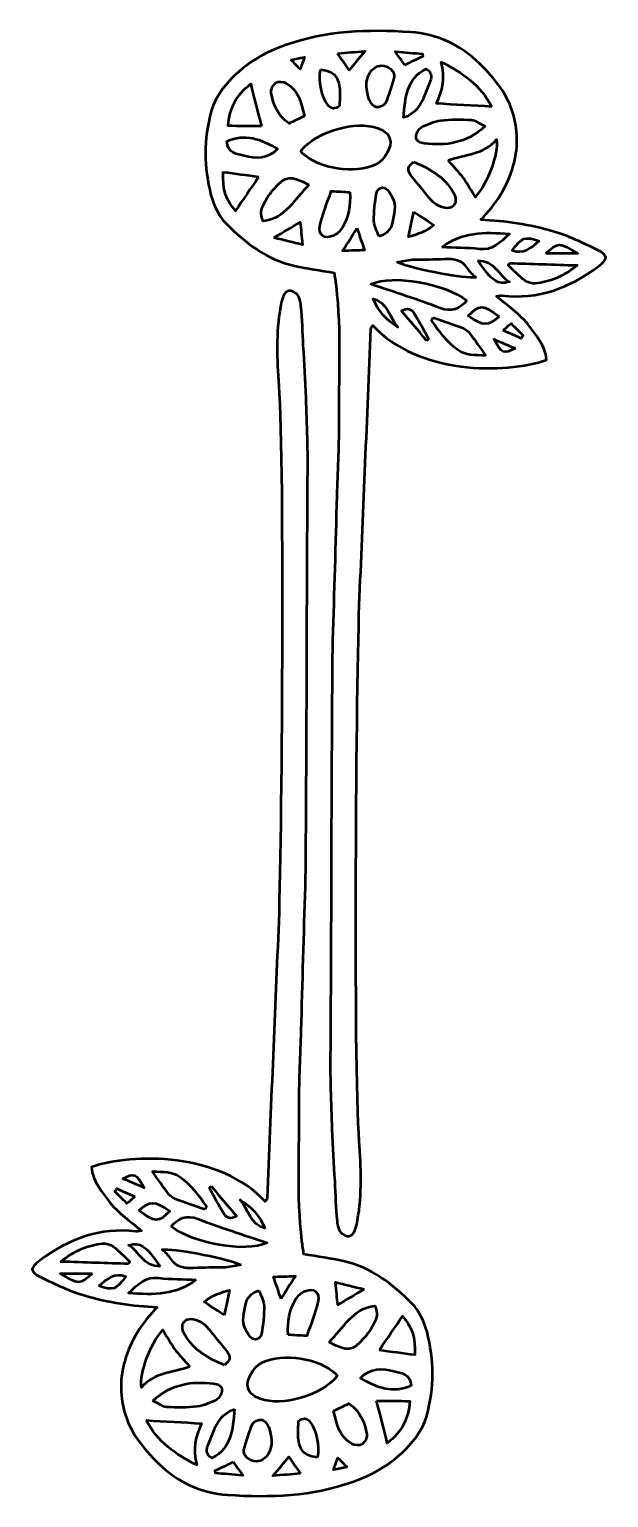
# Model space of a CAD drawing. Header units: centimetres. Extents: x -8.8 to 8.8, y -22.2 to 22.2.
import ezdxf

# ---------------------------------------------------------------- set-up
doc = ezdxf.new("R2010")
doc.units = ezdxf.units.CM
doc.header["$MEASUREMENT"] = 0
doc.layers.add('Layer 1', color=7, linetype='Continuous')

msp = doc.modelspace()

# ---------------------------------------------------------------- linework, layer by layer
at = {"layer": 'Layer 1', "lineweight": 53}
for points, knots in [([(4.89627, 16.46782), (5.65763, 16.44704), (6.38989, 16.32431), (7.10042, 16.11949), (7.10042, 16.11949), (7.56129, 15.98667), (8.00375, 15.77521), (8.43548, 15.56079), (8.43548, 15.56079), (8.77898, 15.39015), (8.76102, 15.28383), (8.46059, 15.05805), (8.46059, 15.05805), (7.59488, 14.40739), (6.64467, 14.05101), (5.54605, 14.17536), (5.54605, 14.17536), (5.50544, 14.17995), (5.46297, 14.16757), (5.38384, 14.15907), (5.38384, 14.15907), (5.71683, 13.86714), (6.07719, 13.63247), (6.32498, 13.31106), (6.32498, 13.31106), (6.56893, 12.99458), (6.8515, 12.66699), (6.8986, 12.23297), (6.8986, 12.23297), (5.64797, 11.78025), (2.96823, 11.80025), (1.63085, 13.27395), (1.63085, 13.27395), (1.61021, 13.23535), (1.57652, 13.20113), (1.57501, 13.16554), (1.57501, 13.16554), (1.45884, 10.4579), (1.34676, 7.75012), (1.23091, 5.04248), (1.23091, 5.04248), (1.1291, 2.66243), (1.03981, -9.06359), (1.21965, -11.44791), (1.21965, -11.44791), (1.27941, -12.24049), (1.30633, -13.04282), (1.16804, -13.83787), (1.16804, -13.83787), (1.10927, -14.17573), (1.02552, -14.34577), (0.85298, -14.31712), (0.85298, -14.31712), (0.6012, -14.27542), (0.56687, -14.04919), (0.54698, -13.85728), (0.54698, -13.85728), (0.50591, -13.461), (0.49702, -13.06137), (0.47487, -12.66312), (0.47487, -12.66312), (0.44559, -12.13664), (0.40594, -11.61047), (0.38936, -11.08356), (0.38936, -11.08356), (0.36374, -10.27115), (0.32984, -9.45782), (0.3436, -8.64562), (0.3436, -8.64562), (0.36075, -7.63311), (0.37786, 2.72628), (0.41158, 3.73865), (0.41158, 3.73865), (0.46002, 5.19287), (0.49639, 6.64747), (0.53865, 8.10187), (0.53865, 8.10187), (0.55978, 8.82919), (0.60631, 9.55666), (0.5994, 10.28366), (0.5994, 10.28366), (0.5861, 11.68006), (0.68361, 13.07918), (0.51607, 14.47247), (0.51607, 14.47247), (0.49935, 14.61154), (0.47815, 14.75004), (0.4615, 14.87118), (0.4615, 14.87118), (0.03732, 14.94259), (-0.35688, 14.9913), (-0.74271, 15.07745), (-0.74271, 15.07745), (-1.5825, 15.26502), (-2.23919, 15.77683), (-2.82322, 16.36763), (-2.82322, 16.36763), (-3.04155, 16.5884), (-3.1943, 16.91758), (-3.27343, 17.22403), (-3.27343, 17.22403), (-3.49032, 18.06389), (-3.50157, 18.92054), (-3.26701, 19.76199), (-3.26701, 19.76199), (-3.20016, 20.00177), (-3.07443, 20.24053), (-2.92182, 20.43819), (-2.92182, 20.43819), (-2.4317, 21.07312), (-1.80238, 21.487), (-1.0293, 21.76217), (-1.0293, 21.76217), (0.21678, 22.20575), (1.48381, 22.24374), (2.76958, 22.15897), (2.76958, 22.15897), (3.5785, 22.10567), (4.27679, 21.78651), (4.86685, 21.20873), (4.86685, 21.20873), (5.33318, 20.75206), (5.72321, 20.27524), (5.902, 19.62391), (5.902, 19.62391), (6.04449, 19.1048), (6.02876, 18.60802), (5.88722, 18.10884), (5.88722, 18.10884), (5.70949, 17.4823), (5.37065, 16.94583), (4.89627, 16.46782)], [0, 0, 0, 0, 0.02941176, 0.02941176, 0.02941176, 0.02941176, 0.05882353, 0.05882353, 0.05882353, 0.05882353, 0.08823529, 0.08823529, 0.08823529, 0.08823529, 0.11764706, 0.11764706, 0.11764706, 0.11764706, 0.14705882, 0.14705882, 0.14705882, 0.14705882, 0.17647059, 0.17647059, 0.17647059, 0.17647059, 0.20588235, 0.20588235, 0.20588235, 0.20588235, 0.23529412, 0.23529412, 0.23529412, 0.23529412, 0.26470588, 0.26470588, 0.26470588, 0.26470588, 0.29411765, 0.29411765, 0.29411765, 0.29411765, 0.32352941, 0.32352941, 0.32352941, 0.32352941, 0.35294118, 0.35294118, 0.35294118, 0.35294118, 0.38235294, 0.38235294, 0.38235294, 0.38235294, 0.41176471, 0.41176471, 0.41176471, 0.41176471, 0.44117647, 0.44117647, 0.44117647, 0.44117647, 0.47058824, 0.47058824, 0.47058824, 0.47058824, 0.5, 0.5, 0.5, 0.5, 0.52941176, 0.52941176, 0.52941176, 0.52941176, 0.55882353, 0.55882353, 0.55882353, 0.55882353, 0.58823529, 0.58823529, 0.58823529, 0.58823529, 0.61764706, 0.61764706, 0.61764706, 0.61764706, 0.64705882, 0.64705882, 0.64705882, 0.64705882, 0.67647059, 0.67647059, 0.67647059, 0.67647059, 0.70588235, 0.70588235, 0.70588235, 0.70588235, 0.73529412, 0.73529412, 0.73529412, 0.73529412, 0.76470588, 0.76470588, 0.76470588, 0.76470588, 0.79411765, 0.79411765, 0.79411765, 0.79411765, 0.82352941, 0.82352941, 0.82352941, 0.82352941, 0.85294118, 0.85294118, 0.85294118, 0.85294118, 0.88235294, 0.88235294, 0.88235294, 0.88235294, 0.91176471, 0.91176471, 0.91176471, 0.91176471, 0.94117647, 0.94117647, 0.94117647, 0.94117647, 1, 1, 1, 1]), ([(-0.85274, 21.3237), (-0.74444, 21.21194), (-0.67049, 21.13567), (-0.57073, 21.03276), (-0.57073, 21.03276), (-0.52377, 21.16315), (-0.48874, 21.26041), (-0.43816, 21.40085), (-0.43816, 21.40085), (-0.59369, 21.37192), (-0.69815, 21.35245), (-0.85274, 21.3237)], [0, 0, 0, 0, 0.25, 0.25, 0.25, 0.25, 0.5, 0.5, 0.5, 0.5, 1, 1, 1, 1]), ([(0.55862, 21.51392), (0.70086, 21.31488), (0.8045, 21.16985), (0.91739, 21.01192), (0.91739, 21.01192), (1.06397, 21.18763), (1.20681, 21.35884), (1.39431, 21.58363), (1.39431, 21.58363), (1.09985, 21.55907), (0.85636, 21.53875), (0.55862, 21.51392)], [0, 0, 0, 0, 0.25, 0.25, 0.25, 0.25, 0.5, 0.5, 0.5, 0.5, 1, 1, 1, 1]), ([(2.60286, 21.16114), (2.80461, 21.25875), (2.97412, 21.34077), (3.14367, 21.42283), (3.14367, 21.42283), (3.14367, 21.42283), (3.1357, 21.50245), (3.1357, 21.50245), (3.1357, 21.50245), (2.88187, 21.52422), (2.62801, 21.54599), (2.30815, 21.57343), (2.30815, 21.57343), (2.43074, 21.40195), (2.50733, 21.29477), (2.60286, 21.16114)], [0, 0, 0, 0, 0.2, 0.2, 0.2, 0.2, 0.4, 0.4, 0.4, 0.4, 0.6, 0.6, 0.6, 0.6, 1, 1, 1, 1]), ([(0.04462, 21.02941), (-0.01831, 20.66386), (0.08766, 20.18733), (0.26479, 19.95813), (0.26479, 19.95813), (0.37842, 19.81099), (0.49706, 19.82845), (0.6248, 19.92832), (0.6248, 19.92832), (0.67705, 20.73065), (0.55026, 20.98154), (0.04462, 21.02941)], [0, 0, 0, 0, 0.25, 0.25, 0.25, 0.25, 0.5, 0.5, 0.5, 0.5, 1, 1, 1, 1]), ([(2.24225, 20.96969), (2.05482, 21.22633), (1.70003, 21.19233), (1.54421, 20.93021), (1.54421, 20.93021), (1.38429, 20.66125), (1.43502, 20.37931), (1.52495, 20.10785), (1.52495, 20.10785), (1.55497, 20.01719), (1.65068, 19.90388), (1.73344, 19.88747), (1.73344, 19.88747), (1.81871, 19.87061), (1.98031, 19.93478), (2.01192, 20.00622), (2.01192, 20.00622), (2.12421, 20.25997), (2.20133, 20.53023), (2.27725, 20.79838), (2.27725, 20.79838), (2.2939, 20.85726), (2.25072, 20.93314), (2.24225, 20.96969)], [0, 0, 0, 0, 0.14285714, 0.14285714, 0.14285714, 0.14285714, 0.28571429, 0.28571429, 0.28571429, 0.28571429, 0.42857143, 0.42857143, 0.42857143, 0.42857143, 0.57142857, 0.57142857, 0.57142857, 0.57142857, 0.71428571, 0.71428571, 0.71428571, 0.71428571, 1, 1, 1, 1]), ([(2.56617, 19.56623), (3.11248, 19.7616), (3.18187, 20.22783), (3.34673, 20.62132), (3.34673, 20.62132), (3.40441, 20.7589), (3.46173, 20.92273), (3.24573, 21.0455), (3.24573, 21.0455), (2.65348, 20.74881), (2.61238, 20.19082), (2.56617, 19.56623)], [0, 0, 0, 0, 0.25, 0.25, 0.25, 0.25, 0.5, 0.5, 0.5, 0.5, 1, 1, 1, 1]), ([(5.2391, 19.90144), (4.88385, 20.54519), (4.35994, 20.94309), (3.69933, 21.25424), (3.69933, 21.25424), (3.85568, 20.78137), (3.72512, 20.37116), (3.56337, 19.99542), (3.56337, 19.99542), (4.12383, 19.96399), (4.65634, 19.93411), (5.2391, 19.90144)], [0, 0, 0, 0, 0.25, 0.25, 0.25, 0.25, 0.5, 0.5, 0.5, 0.5, 1, 1, 1, 1]), ([(-1.74502, 19.30899), (-1.85752, 19.7531), (-1.96635, 20.18275), (-2.07025, 20.59271), (-2.07025, 20.59271), (-2.51161, 20.23609), (-2.71198, 19.87205), (-2.75061, 19.3177), (-2.75061, 19.3177), (-2.41667, 19.31481), (-2.0827, 19.31191), (-1.74502, 19.30899)], [0, 0, 0, 0, 0.25, 0.25, 0.25, 0.25, 0.5, 0.5, 0.5, 0.5, 1, 1, 1, 1]), ([(-0.44034, 19.61319), (-0.54177, 20.02509), (-0.62379, 20.40207), (-0.99219, 20.6125), (-0.99219, 20.6125), (-1.07633, 20.66055), (-1.23572, 20.68097), (-1.30038, 20.63303), (-1.30038, 20.63303), (-1.38533, 20.5701), (-1.46947, 20.41572), (-1.45137, 20.32008), (-1.45137, 20.32008), (-1.38279, 19.9581), (-1.24958, 19.61827), (-0.90887, 19.39436), (-0.90887, 19.39436), (-0.75883, 19.46442), (-0.62125, 19.5287), (-0.44034, 19.61319)], [0, 0, 0, 0, 0.16666667, 0.16666667, 0.16666667, 0.16666667, 0.33333333, 0.33333333, 0.33333333, 0.33333333, 0.5, 0.5, 0.5, 0.5, 0.66666667, 0.66666667, 0.66666667, 0.66666667, 1, 1, 1, 1]), ([(-0.55471, 18.56463), (-0.53415, 18.523), (-0.53101, 18.50737), (-0.52148, 18.49876), (-0.52148, 18.49876), (0.02356, 18.00621), (1.07382, 17.84485), (1.72741, 18.15255), (1.72741, 18.15255), (1.99626, 18.27912), (2.22369, 18.69124), (2.14926, 18.92114), (2.14926, 18.92114), (2.09137, 19.09982), (1.95498, 19.18724), (1.78484, 19.24887), (1.78484, 19.24887), (1.11124, 19.49296), (-0.05952, 19.15877), (-0.55471, 18.56463)], [0, 0, 0, 0, 0.16666667, 0.16666667, 0.16666667, 0.16666667, 0.33333333, 0.33333333, 0.33333333, 0.33333333, 0.5, 0.5, 0.5, 0.5, 0.66666667, 0.66666667, 0.66666667, 0.66666667, 1, 1, 1, 1]), ([(5.03639, 19.30761), (4.8581, 19.39362), (4.74323, 19.49148), (4.6229, 19.49878), (4.6229, 19.49878), (4.31306, 19.51748), (3.99778, 19.52044), (3.69061, 19.48209), (3.69061, 19.48209), (3.48692, 19.45666), (3.28443, 19.36649), (3.09964, 19.27025), (3.09964, 19.27025), (3.02016, 19.22887), (2.94876, 19.10187), (2.94117, 19.00831), (2.94117, 19.00831), (2.92844, 18.85076), (3.06906, 18.79919), (3.20181, 18.78462), (3.20181, 18.78462), (3.84047, 18.71456), (4.44588, 18.77739), (5.03639, 19.30761)], [0, 0, 0, 0, 0.14285714, 0.14285714, 0.14285714, 0.14285714, 0.28571429, 0.28571429, 0.28571429, 0.28571429, 0.42857143, 0.42857143, 0.42857143, 0.42857143, 0.57142857, 0.57142857, 0.57142857, 0.57142857, 0.71428571, 0.71428571, 0.71428571, 0.71428571, 1, 1, 1, 1]), ([(-2.79524, 18.8539), (-2.76561, 18.47456), (-2.47647, 18.46204), (-2.26318, 18.40916), (-2.26318, 18.40916), (-1.92081, 18.32424), (-1.56701, 18.30223), (-1.25417, 18.62149), (-1.25417, 18.62149), (-1.75878, 18.92336), (-2.23969, 19.09831), (-2.79524, 18.8539)], [0, 0, 0, 0, 0.25, 0.25, 0.25, 0.25, 0.5, 0.5, 0.5, 0.5, 1, 1, 1, 1]), ([(3.91202, 18.27602), (4.09444, 18.06615), (4.25404, 17.9049), (4.38647, 17.72378), (4.38647, 17.72378), (4.51594, 17.54672), (4.61771, 17.34941), (4.73427, 17.15665), (4.73427, 17.15665), (5.12437, 17.60705), (5.43708, 18.44457), (5.38166, 18.90901), (5.38166, 18.90901), (5.00605, 18.45011), (4.43857, 18.46743), (3.91202, 18.27602)], [0, 0, 0, 0, 0.2, 0.2, 0.2, 0.2, 0.4, 0.4, 0.4, 0.4, 0.6, 0.6, 0.6, 0.6, 1, 1, 1, 1]), ([(-1.82877, 17.77924), (-2.1921, 17.82721), (-2.54713, 17.8741), (-2.90298, 17.92112), (-2.90298, 17.92112), (-2.93191, 17.39905), (-2.80282, 17.02394), (-2.52808, 16.75039), (-2.52808, 16.75039), (-2.29987, 17.0861), (-2.06725, 17.4284), (-1.82877, 17.77924)], [0, 0, 0, 0, 0.25, 0.25, 0.25, 0.25, 0.5, 0.5, 0.5, 0.5, 1, 1, 1, 1]), ([(-0.30664, 17.52972), (-0.87338, 17.83596), (-1.00874, 17.81779), (-1.36367, 17.4096), (-1.36367, 17.4096), (-1.47493, 17.28164), (-1.57442, 17.1393), (-1.65577, 16.99071), (-1.65577, 16.99071), (-1.74364, 16.83009), (-1.80499, 16.65447), (-1.69112, 16.4275), (-1.69112, 16.4275), (-1.01541, 16.52324), (-0.74959, 17.09068), (-0.30664, 17.52972)], [0, 0, 0, 0, 0.2, 0.2, 0.2, 0.2, 0.4, 0.4, 0.4, 0.4, 0.6, 0.6, 0.6, 0.6, 1, 1, 1, 1]), ([(2.86427, 18.22797), (2.7064, 18.096), (2.65948, 17.9793), (2.77537, 17.83653), (2.77537, 17.83653), (2.98968, 17.5724), (3.19736, 17.30249), (3.42169, 17.04715), (3.42169, 17.04715), (3.4932, 16.96573), (3.60235, 16.90713), (3.70543, 16.86604), (3.70543, 16.86604), (3.86034, 16.8043), (4.04159, 16.80751), (4.12143, 16.9634), (4.12143, 16.9634), (4.16545, 17.04937), (4.12577, 17.21327), (4.069, 17.30983), (4.069, 17.30983), (3.79744, 17.77186), (3.36144, 18.02809), (2.86427, 18.22797)], [0, 0, 0, 0, 0.14285714, 0.14285714, 0.14285714, 0.14285714, 0.28571429, 0.28571429, 0.28571429, 0.28571429, 0.42857143, 0.42857143, 0.42857143, 0.42857143, 0.57142857, 0.57142857, 0.57142857, 0.57142857, 0.71428571, 0.71428571, 0.71428571, 0.71428571, 1, 1, 1, 1]), ([(1.8217, 15.96568), (2.23071, 16.08767), (2.22352, 16.40651), (2.27837, 16.66919), (2.27837, 16.66919), (2.3332, 16.93193), (2.25654, 17.18392), (2.07129, 17.38264), (2.07129, 17.38264), (1.95999, 17.50206), (1.77965, 17.45221), (1.746, 17.27759), (1.746, 17.27759), (1.69238, 16.99956), (1.65985, 16.71272), (1.66401, 16.43028), (1.66401, 16.43028), (1.66623, 16.27834), (1.76343, 16.12781), (1.8217, 15.96568)], [0, 0, 0, 0, 0.16666667, 0.16666667, 0.16666667, 0.16666667, 0.33333333, 0.33333333, 0.33333333, 0.33333333, 0.5, 0.5, 0.5, 0.5, 0.66666667, 0.66666667, 0.66666667, 0.66666667, 1, 1, 1, 1]), ([(0.93817, 17.30983), (0.74347, 17.32204), (0.57911, 17.33237), (0.36985, 17.3455), (0.36985, 17.3455), (0.25026, 16.99095), (0.11193, 16.66276), (0.03238, 16.32092), (0.03238, 16.32092), (-0.0398, 16.01058), (0.16778, 15.8633), (0.46009, 16.00279), (0.46009, 16.00279), (0.56589, 16.05331), (0.66258, 16.15882), (0.72241, 16.26286), (0.72241, 16.26286), (0.89644, 16.56536), (0.96064, 16.89849), (0.93817, 17.30983)], [0, 0, 0, 0, 0.16666667, 0.16666667, 0.16666667, 0.16666667, 0.33333333, 0.33333333, 0.33333333, 0.33333333, 0.5, 0.5, 0.5, 0.5, 0.66666667, 0.66666667, 0.66666667, 0.66666667, 1, 1, 1, 1]), ([(2.87132, 16.71797), (2.82349, 16.48429), (2.76884, 16.21738), (2.71483, 15.95351), (2.71483, 15.95351), (2.95334, 16.02769), (3.24008, 16.10037), (3.47976, 16.31235), (3.47976, 16.31235), (3.2404, 16.47191), (3.02923, 16.61267), (2.87132, 16.71797)], [0, 0, 0, 0, 0.25, 0.25, 0.25, 0.25, 0.5, 0.5, 0.5, 0.5, 1, 1, 1, 1]), ([(-1.36822, 15.93184), (-1.03745, 15.84958), (-0.78289, 15.78622), (-0.50236, 15.71644), (-0.50236, 15.71644), (-0.52836, 15.98183), (-0.5479, 16.18221), (-0.56921, 16.39984), (-0.56921, 16.39984), (-0.83454, 16.24444), (-1.06194, 16.11127), (-1.36822, 15.93184)], [0, 0, 0, 0, 0.25, 0.25, 0.25, 0.25, 0.5, 0.5, 0.5, 0.5, 1, 1, 1, 1]), ([(1.14942, 16.21611), (0.99105, 15.96476), (0.87217, 15.77616), (0.71613, 15.52848), (0.71613, 15.52848), (0.98156, 15.53871), (1.16892, 15.54591), (1.38225, 15.55409), (1.38225, 15.55409), (1.30446, 15.77521), (1.24068, 15.95668), (1.14942, 16.21611)], [0, 0, 0, 0, 0.25, 0.25, 0.25, 0.25, 0.5, 0.5, 0.5, 0.5, 1, 1, 1, 1]), ([(3.7249, 15.64006), (4.10386, 15.6239), (4.48546, 15.63001), (4.86103, 15.58538), (4.86103, 15.58538), (5.2494, 15.53924), (5.46629, 15.76459), (5.7774, 16.04558), (5.7774, 16.04558), (4.99258, 16.10686), (4.3157, 16.11222), (3.7249, 15.64006)], [0, 0, 0, 0, 0.25, 0.25, 0.25, 0.25, 0.5, 0.5, 0.5, 0.5, 1, 1, 1, 1]), ([(6.68626, 15.82587), (6.23083, 15.97661), (6.15607, 15.94758), (5.85741, 15.54051), (5.85741, 15.54051), (6.19922, 15.39869), (6.40591, 15.63269), (6.68626, 15.82587)], [0, 0, 0, 0, 0.33333333, 0.33333333, 0.33333333, 0.33333333, 1, 1, 1, 1]), ([(6.87017, 15.45401), (7.21155, 15.45436), (7.49243, 15.45457), (7.84122, 15.45492), (7.84122, 15.45492), (7.29188, 15.80075), (7.2421, 15.80156), (6.87017, 15.45401)], [0, 0, 0, 0, 0.33333333, 0.33333333, 0.33333333, 0.33333333, 1, 1, 1, 1]), ([(2.35701, 15.18568), (3.01067, 14.93405), (4.4221, 14.6907), (4.75191, 14.7263), (4.75191, 14.7263), (4.65345, 14.82966), (4.54861, 14.91024), (4.48232, 15.01515), (4.48232, 15.01515), (4.32121, 15.27017), (4.08922, 15.30309), (3.81694, 15.28679), (3.81694, 15.28679), (3.4902, 15.26721), (3.16145, 15.28291), (2.83435, 15.26686), (2.83435, 15.26686), (2.6743, 15.25899), (2.51608, 15.21391), (2.35701, 15.18568)], [0, 0, 0, 0, 0.16666667, 0.16666667, 0.16666667, 0.16666667, 0.33333333, 0.33333333, 0.33333333, 0.33333333, 0.5, 0.5, 0.5, 0.5, 0.66666667, 0.66666667, 0.66666667, 0.66666667, 1, 1, 1, 1]), ([(4.81506, 15.24072), (5.25656, 14.60279), (5.41513, 14.49442), (5.77077, 14.59669), (5.77077, 14.59669), (5.43944, 14.78768), (5.32916, 15.23959), (4.81506, 15.24072)], [0, 0, 0, 0, 0.33333333, 0.33333333, 0.33333333, 0.33333333, 1, 1, 1, 1]), ([(5.7737, 15.1618), (5.76213, 15.13591), (5.75055, 15.11001), (5.73895, 15.08412), (5.73895, 15.08412), (5.90426, 14.93306), (6.06086, 14.77043), (6.2388, 14.63616), (6.2388, 14.63616), (6.31997, 14.57492), (6.4468, 14.53492), (6.54699, 14.54486), (6.54699, 14.54486), (6.99889, 14.58981), (7.40642, 14.75173), (7.82242, 15.0947), (7.82242, 15.0947), (7.08719, 15.11876), (6.43043, 15.14028), (5.7737, 15.1618)], [0, 0, 0, 0, 0.16666667, 0.16666667, 0.16666667, 0.16666667, 0.33333333, 0.33333333, 0.33333333, 0.33333333, 0.5, 0.5, 0.5, 0.5, 0.66666667, 0.66666667, 0.66666667, 0.66666667, 1, 1, 1, 1]), ([(4.48518, 14.02868), (3.79624, 14.55206), (2.25551, 14.82952), (1.57465, 14.52352), (1.57465, 14.52352), (2.30519, 14.27351), (2.9954, 14.05715), (3.66938, 13.79853), (3.66938, 13.79853), (4.02614, 13.66161), (4.25795, 13.77651), (4.48518, 14.02868)], [0, 0, 0, 0, 0.25, 0.25, 0.25, 0.25, 0.5, 0.5, 0.5, 0.5, 1, 1, 1, 1]), ([(-4.89627, -16.46782), (-5.65763, -16.44704), (-6.38989, -16.32431), (-7.10042, -16.11949), (-7.10042, -16.11949), (-7.56129, -15.98667), (-8.00375, -15.77521), (-8.43548, -15.56079), (-8.43548, -15.56079), (-8.77898, -15.39015), (-8.76102, -15.28383), (-8.46059, -15.05805), (-8.46059, -15.05805), (-7.59488, -14.40739), (-6.64467, -14.05101), (-5.54605, -14.17536), (-5.54605, -14.17536), (-5.50544, -14.17995), (-5.46297, -14.16757), (-5.38384, -14.15907), (-5.38384, -14.15907), (-5.71683, -13.86714), (-6.07719, -13.63247), (-6.32498, -13.31106), (-6.32498, -13.31106), (-6.56893, -12.99458), (-6.8515, -12.66699), (-6.8986, -12.23297), (-6.8986, -12.23297), (-5.64797, -11.78025), (-2.96823, -11.80025), (-1.63085, -13.27395), (-1.63085, -13.27395), (-1.61021, -13.23535), (-1.57652, -13.20113), (-1.57501, -13.16554), (-1.57501, -13.16554), (-1.45884, -10.4579), (-1.34676, -7.75012), (-1.23091, -5.04248), (-1.23091, -5.04248), (-1.1291, -2.66243), (-1.03981, 9.06359), (-1.21965, 11.44791), (-1.21965, 11.44791), (-1.27941, 12.24049), (-1.30633, 13.04282), (-1.16804, 13.83787), (-1.16804, 13.83787), (-1.10927, 14.17573), (-1.02552, 14.34577), (-0.85298, 14.31712), (-0.85298, 14.31712), (-0.6012, 14.27542), (-0.56687, 14.04919), (-0.54698, 13.85728), (-0.54698, 13.85728), (-0.50591, 13.461), (-0.49702, 13.06137), (-0.47487, 12.66312), (-0.47487, 12.66312), (-0.44559, 12.13664), (-0.40594, 11.61047), (-0.38936, 11.08356), (-0.38936, 11.08356), (-0.36374, 10.27115), (-0.32984, 9.45782), (-0.3436, 8.64562), (-0.3436, 8.64562), (-0.36075, 7.63311), (-0.37786, -2.72628), (-0.41158, -3.73865), (-0.41158, -3.73865), (-0.46002, -5.19287), (-0.49639, -6.64747), (-0.53865, -8.10187), (-0.53865, -8.10187), (-0.55978, -8.82919), (-0.60631, -9.55666), (-0.5994, -10.28366), (-0.5994, -10.28366), (-0.5861, -11.68006), (-0.68361, -13.07918), (-0.51607, -14.47247), (-0.51607, -14.47247), (-0.49935, -14.61154), (-0.47815, -14.75004), (-0.4615, -14.87118), (-0.4615, -14.87118), (-0.03732, -14.94259), (0.35688, -14.9913), (0.74271, -15.07745), (0.74271, -15.07745), (1.5825, -15.26502), (2.23919, -15.77683), (2.82322, -16.36763), (2.82322, -16.36763), (3.04155, -16.5884), (3.1943, -16.91758), (3.27343, -17.22403), (3.27343, -17.22403), (3.49032, -18.06389), (3.50157, -18.92054), (3.26701, -19.76199), (3.26701, -19.76199), (3.20016, -20.00177), (3.07443, -20.24053), (2.92182, -20.43819), (2.92182, -20.43819), (2.4317, -21.07312), (1.80238, -21.487), (1.0293, -21.76217), (1.0293, -21.76217), (-0.21678, -22.20575), (-1.48381, -22.24374), (-2.76958, -22.15897), (-2.76958, -22.15897), (-3.5785, -22.10567), (-4.27679, -21.78651), (-4.86685, -21.20873), (-4.86685, -21.20873), (-5.33318, -20.75206), (-5.72321, -20.27524), (-5.902, -19.62391), (-5.902, -19.62391), (-6.04449, -19.1048), (-6.02876, -18.60802), (-5.88722, -18.10884), (-5.88722, -18.10884), (-5.70949, -17.4823), (-5.37065, -16.94583), (-4.89627, -16.46782)], [0, 0, 0, 0, 0.02941176, 0.02941176, 0.02941176, 0.02941176, 0.05882353, 0.05882353, 0.05882353, 0.05882353, 0.08823529, 0.08823529, 0.08823529, 0.08823529, 0.11764706, 0.11764706, 0.11764706, 0.11764706, 0.14705882, 0.14705882, 0.14705882, 0.14705882, 0.17647059, 0.17647059, 0.17647059, 0.17647059, 0.20588235, 0.20588235, 0.20588235, 0.20588235, 0.23529412, 0.23529412, 0.23529412, 0.23529412, 0.26470588, 0.26470588, 0.26470588, 0.26470588, 0.29411765, 0.29411765, 0.29411765, 0.29411765, 0.32352941, 0.32352941, 0.32352941, 0.32352941, 0.35294118, 0.35294118, 0.35294118, 0.35294118, 0.38235294, 0.38235294, 0.38235294, 0.38235294, 0.41176471, 0.41176471, 0.41176471, 0.41176471, 0.44117647, 0.44117647, 0.44117647, 0.44117647, 0.47058824, 0.47058824, 0.47058824, 0.47058824, 0.5, 0.5, 0.5, 0.5, 0.52941176, 0.52941176, 0.52941176, 0.52941176, 0.55882353, 0.55882353, 0.55882353, 0.55882353, 0.58823529, 0.58823529, 0.58823529, 0.58823529, 0.61764706, 0.61764706, 0.61764706, 0.61764706, 0.64705882, 0.64705882, 0.64705882, 0.64705882, 0.67647059, 0.67647059, 0.67647059, 0.67647059, 0.70588235, 0.70588235, 0.70588235, 0.70588235, 0.73529412, 0.73529412, 0.73529412, 0.73529412, 0.76470588, 0.76470588, 0.76470588, 0.76470588, 0.79411765, 0.79411765, 0.79411765, 0.79411765, 0.82352941, 0.82352941, 0.82352941, 0.82352941, 0.85294118, 0.85294118, 0.85294118, 0.85294118, 0.88235294, 0.88235294, 0.88235294, 0.88235294, 0.91176471, 0.91176471, 0.91176471, 0.91176471, 0.94117647, 0.94117647, 0.94117647, 0.94117647, 1, 1, 1, 1]), ([(1.6353, 14.08911), (1.79278, 13.70776), (2.0502, 13.42479), (2.39162, 13.22054), (2.39162, 13.22054), (2.12605, 13.50152), (2.08435, 13.97763), (1.6353, 14.08911)], [0, 0, 0, 0, 0.33333333, 0.33333333, 0.33333333, 0.33333333, 1, 1, 1, 1]), ([(3.2658, 12.81085), (3.2851, 12.82546), (3.30439, 12.84006), (3.32366, 12.85467), (3.32366, 12.85467), (3.17524, 13.12151), (3.03572, 13.39386), (2.87425, 13.65255), (2.87425, 13.65255), (2.80539, 13.76297), (2.68516, 13.82125), (2.49756, 13.71502), (2.49756, 13.71502), (2.76101, 13.40493), (3.01342, 13.10789), (3.2658, 12.81085)], [0, 0, 0, 0, 0.2, 0.2, 0.2, 0.2, 0.4, 0.4, 0.4, 0.4, 0.6, 0.6, 0.6, 0.6, 1, 1, 1, 1]), ([(5.45824, 13.54851), (4.96764, 13.91618), (4.8564, 13.91794), (4.52229, 13.56322), (4.52229, 13.56322), (5.00866, 13.23754), (5.10367, 13.23606), (5.45824, 13.54851)], [0, 0, 0, 0, 0.33333333, 0.33333333, 0.33333333, 0.33333333, 1, 1, 1, 1]), ([(3.46353, 13.51024), (3.44635, 13.48145), (3.42921, 13.45263), (3.41203, 13.42381), (3.41203, 13.42381), (3.63646, 13.08525), (3.88866, 12.76715), (4.21989, 12.52239), (4.21989, 12.52239), (4.44609, 12.35524), (4.71413, 12.37084), (5.05117, 12.36251), (5.05117, 12.36251), (4.86886, 12.61757), (4.73674, 12.81269), (4.59288, 12.99867), (4.59288, 12.99867), (4.53509, 13.07332), (4.46168, 13.15407), (4.37776, 13.18706), (4.37776, 13.18706), (4.07708, 13.3052), (3.7689, 13.40409), (3.46353, 13.51024)], [0, 0, 0, 0, 0.14285714, 0.14285714, 0.14285714, 0.14285714, 0.28571429, 0.28571429, 0.28571429, 0.28571429, 0.42857143, 0.42857143, 0.42857143, 0.42857143, 0.57142857, 0.57142857, 0.57142857, 0.57142857, 0.71428571, 0.71428571, 0.71428571, 0.71428571, 1, 1, 1, 1]), ([(5.57318, 13.1225), (5.7834, 13.02989), (5.9552, 12.95422), (6.127, 12.87855), (6.127, 12.87855), (6.14715, 12.90819), (6.16729, 12.93785), (6.1874, 12.96749), (6.1874, 12.96749), (6.06834, 13.08637), (5.94924, 13.20526), (5.82256, 13.3318), (5.82256, 13.3318), (5.72858, 13.25292), (5.66811, 13.20216), (5.57318, 13.1225)], [0, 0, 0, 0, 0.2, 0.2, 0.2, 0.2, 0.4, 0.4, 0.4, 0.4, 0.6, 0.6, 0.6, 0.6, 1, 1, 1, 1]), ([(5.95344, 12.57989), (5.73433, 12.67175), (5.51518, 12.76358), (5.29607, 12.85545), (5.29607, 12.85545), (5.57286, 12.40668), (5.57286, 12.40668), (5.95344, 12.57989)], [0, 0, 0, 0, 0.33333333, 0.33333333, 0.33333333, 0.33333333, 1, 1, 1, 1]), ([(-5.95344, -12.57989), (-5.73433, -12.67175), (-5.51518, -12.76358), (-5.29607, -12.85545), (-5.29607, -12.85545), (-5.57286, -12.40668), (-5.57286, -12.40668), (-5.95344, -12.57989)], [0, 0, 0, 0, 0.33333333, 0.33333333, 0.33333333, 0.33333333, 1, 1, 1, 1]), ([(-3.46353, -13.51024), (-3.44635, -13.48145), (-3.42921, -13.45263), (-3.41203, -13.42381), (-3.41203, -13.42381), (-3.63646, -13.08525), (-3.88866, -12.76715), (-4.21989, -12.52239), (-4.21989, -12.52239), (-4.44609, -12.35524), (-4.71413, -12.37084), (-5.05117, -12.36251), (-5.05117, -12.36251), (-4.86886, -12.61757), (-4.73674, -12.81269), (-4.59288, -12.99867), (-4.59288, -12.99867), (-4.53509, -13.07332), (-4.46168, -13.15407), (-4.37776, -13.18706), (-4.37776, -13.18706), (-4.07708, -13.3052), (-3.7689, -13.40409), (-3.46353, -13.51024)], [0, 0, 0, 0, 0.14285714, 0.14285714, 0.14285714, 0.14285714, 0.28571429, 0.28571429, 0.28571429, 0.28571429, 0.42857143, 0.42857143, 0.42857143, 0.42857143, 0.57142857, 0.57142857, 0.57142857, 0.57142857, 0.71428571, 0.71428571, 0.71428571, 0.71428571, 1, 1, 1, 1]), ([(-5.57318, -13.1225), (-5.7834, -13.02989), (-5.9552, -12.95422), (-6.127, -12.87855), (-6.127, -12.87855), (-6.14715, -12.90819), (-6.16729, -12.93785), (-6.1874, -12.96749), (-6.1874, -12.96749), (-6.06834, -13.08637), (-5.94924, -13.20526), (-5.82256, -13.3318), (-5.82256, -13.3318), (-5.72858, -13.25292), (-5.66811, -13.20216), (-5.57318, -13.1225)], [0, 0, 0, 0, 0.2, 0.2, 0.2, 0.2, 0.4, 0.4, 0.4, 0.4, 0.6, 0.6, 0.6, 0.6, 1, 1, 1, 1]), ([(-3.2658, -12.81085), (-3.2851, -12.82546), (-3.30439, -12.84006), (-3.32366, -12.85467), (-3.32366, -12.85467), (-3.17524, -13.12151), (-3.03572, -13.39386), (-2.87425, -13.65255), (-2.87425, -13.65255), (-2.80539, -13.76297), (-2.68516, -13.82125), (-2.49756, -13.71502), (-2.49756, -13.71502), (-2.76101, -13.40493), (-3.01342, -13.10789), (-3.2658, -12.81085)], [0, 0, 0, 0, 0.2, 0.2, 0.2, 0.2, 0.4, 0.4, 0.4, 0.4, 0.6, 0.6, 0.6, 0.6, 1, 1, 1, 1]), ([(-5.45824, -13.54851), (-4.96764, -13.91618), (-4.8564, -13.91794), (-4.52229, -13.56322), (-4.52229, -13.56322), (-5.00866, -13.23754), (-5.10367, -13.23606), (-5.45824, -13.54851)], [0, 0, 0, 0, 0.33333333, 0.33333333, 0.33333333, 0.33333333, 1, 1, 1, 1]), ([(-1.6353, -14.08911), (-1.79278, -13.70776), (-2.0502, -13.42479), (-2.39162, -13.22054), (-2.39162, -13.22054), (-2.12605, -13.50152), (-2.08435, -13.97763), (-1.6353, -14.08911)], [0, 0, 0, 0, 0.33333333, 0.33333333, 0.33333333, 0.33333333, 1, 1, 1, 1]), ([(-4.48518, -14.02868), (-3.79624, -14.55206), (-2.25551, -14.82952), (-1.57465, -14.52352), (-1.57465, -14.52352), (-2.30519, -14.27351), (-2.9954, -14.05715), (-3.66938, -13.79853), (-3.66938, -13.79853), (-4.02614, -13.66161), (-4.25795, -13.77651), (-4.48518, -14.02868)], [0, 0, 0, 0, 0.25, 0.25, 0.25, 0.25, 0.5, 0.5, 0.5, 0.5, 1, 1, 1, 1]), ([(-5.7737, -15.1618), (-5.76213, -15.13591), (-5.75055, -15.11001), (-5.73895, -15.08412), (-5.73895, -15.08412), (-5.90426, -14.93306), (-6.06086, -14.77043), (-6.2388, -14.63616), (-6.2388, -14.63616), (-6.31997, -14.57492), (-6.4468, -14.53492), (-6.54699, -14.54486), (-6.54699, -14.54486), (-6.99889, -14.58981), (-7.40642, -14.75173), (-7.82242, -15.0947), (-7.82242, -15.0947), (-7.08719, -15.11876), (-6.43043, -15.14028), (-5.7737, -15.1618)], [0, 0, 0, 0, 0.16666667, 0.16666667, 0.16666667, 0.16666667, 0.33333333, 0.33333333, 0.33333333, 0.33333333, 0.5, 0.5, 0.5, 0.5, 0.66666667, 0.66666667, 0.66666667, 0.66666667, 1, 1, 1, 1]), ([(-4.81506, -15.24072), (-5.25656, -14.60279), (-5.41513, -14.49442), (-5.77077, -14.59669), (-5.77077, -14.59669), (-5.43944, -14.78768), (-5.32916, -15.23959), (-4.81506, -15.24072)], [0, 0, 0, 0, 0.33333333, 0.33333333, 0.33333333, 0.33333333, 1, 1, 1, 1]), ([(-2.35701, -15.18568), (-3.01067, -14.93405), (-4.4221, -14.6907), (-4.75191, -14.7263), (-4.75191, -14.7263), (-4.65345, -14.82966), (-4.54861, -14.91024), (-4.48232, -15.01515), (-4.48232, -15.01515), (-4.32121, -15.27017), (-4.08922, -15.30309), (-3.81694, -15.28679), (-3.81694, -15.28679), (-3.4902, -15.26721), (-3.16145, -15.28291), (-2.83435, -15.26686), (-2.83435, -15.26686), (-2.6743, -15.25899), (-2.51608, -15.21391), (-2.35701, -15.18568)], [0, 0, 0, 0, 0.16666667, 0.16666667, 0.16666667, 0.16666667, 0.33333333, 0.33333333, 0.33333333, 0.33333333, 0.5, 0.5, 0.5, 0.5, 0.66666667, 0.66666667, 0.66666667, 0.66666667, 1, 1, 1, 1]), ([(-6.87017, -15.45401), (-7.21155, -15.45436), (-7.49243, -15.45457), (-7.84122, -15.45492), (-7.84122, -15.45492), (-7.29188, -15.80075), (-7.2421, -15.80156), (-6.87017, -15.45401)], [0, 0, 0, 0, 0.33333333, 0.33333333, 0.33333333, 0.33333333, 1, 1, 1, 1]), ([(-6.68626, -15.82587), (-6.23083, -15.97661), (-6.15607, -15.94758), (-5.85741, -15.54051), (-5.85741, -15.54051), (-6.19922, -15.39869), (-6.40591, -15.63269), (-6.68626, -15.82587)], [0, 0, 0, 0, 0.33333333, 0.33333333, 0.33333333, 0.33333333, 1, 1, 1, 1]), ([(-3.7249, -15.64006), (-4.10386, -15.6239), (-4.48546, -15.63001), (-4.86103, -15.58538), (-4.86103, -15.58538), (-5.2494, -15.53924), (-5.46629, -15.76459), (-5.7774, -16.04558), (-5.7774, -16.04558), (-4.99258, -16.10686), (-4.3157, -16.11222), (-3.7249, -15.64006)], [0, 0, 0, 0, 0.25, 0.25, 0.25, 0.25, 0.5, 0.5, 0.5, 0.5, 1, 1, 1, 1]), ([(-1.14942, -16.21611), (-0.99105, -15.96476), (-0.87217, -15.77616), (-0.71613, -15.52848), (-0.71613, -15.52848), (-0.98156, -15.53871), (-1.16892, -15.54591), (-1.38225, -15.55409), (-1.38225, -15.55409), (-1.30446, -15.77521), (-1.24068, -15.95668), (-1.14942, -16.21611)], [0, 0, 0, 0, 0.25, 0.25, 0.25, 0.25, 0.5, 0.5, 0.5, 0.5, 1, 1, 1, 1]), ([(-2.87132, -16.71797), (-2.82349, -16.48429), (-2.76884, -16.21738), (-2.71483, -15.95351), (-2.71483, -15.95351), (-2.95334, -16.02769), (-3.24008, -16.10037), (-3.47976, -16.31235), (-3.47976, -16.31235), (-3.2404, -16.47191), (-3.02923, -16.61267), (-2.87132, -16.71797)], [0, 0, 0, 0, 0.25, 0.25, 0.25, 0.25, 0.5, 0.5, 0.5, 0.5, 1, 1, 1, 1]), ([(-1.8217, -15.96568), (-2.23071, -16.08767), (-2.22352, -16.40651), (-2.27837, -16.66919), (-2.27837, -16.66919), (-2.3332, -16.93193), (-2.25654, -17.18392), (-2.07129, -17.38264), (-2.07129, -17.38264), (-1.95999, -17.50206), (-1.77965, -17.45221), (-1.746, -17.27759), (-1.746, -17.27759), (-1.69238, -16.99956), (-1.65985, -16.71272), (-1.66401, -16.43028), (-1.66401, -16.43028), (-1.66623, -16.27834), (-1.76343, -16.12781), (-1.8217, -15.96568)], [0, 0, 0, 0, 0.16666667, 0.16666667, 0.16666667, 0.16666667, 0.33333333, 0.33333333, 0.33333333, 0.33333333, 0.5, 0.5, 0.5, 0.5, 0.66666667, 0.66666667, 0.66666667, 0.66666667, 1, 1, 1, 1]), ([(-0.93817, -17.30983), (-0.74347, -17.32204), (-0.57911, -17.33237), (-0.36985, -17.3455), (-0.36985, -17.3455), (-0.25026, -16.99095), (-0.11193, -16.66276), (-0.03238, -16.32092), (-0.03238, -16.32092), (0.0398, -16.01058), (-0.16778, -15.8633), (-0.46009, -16.00279), (-0.46009, -16.00279), (-0.56589, -16.05331), (-0.66258, -16.15882), (-0.72241, -16.26286), (-0.72241, -16.26286), (-0.89644, -16.56536), (-0.96064, -16.89849), (-0.93817, -17.30983)], [0, 0, 0, 0, 0.16666667, 0.16666667, 0.16666667, 0.16666667, 0.33333333, 0.33333333, 0.33333333, 0.33333333, 0.5, 0.5, 0.5, 0.5, 0.66666667, 0.66666667, 0.66666667, 0.66666667, 1, 1, 1, 1]), ([(1.36822, -15.93184), (1.03745, -15.84958), (0.78289, -15.78622), (0.50236, -15.71644), (0.50236, -15.71644), (0.52836, -15.98183), (0.5479, -16.18221), (0.56921, -16.39984), (0.56921, -16.39984), (0.83454, -16.24444), (1.06194, -16.11127), (1.36822, -15.93184)], [0, 0, 0, 0, 0.25, 0.25, 0.25, 0.25, 0.5, 0.5, 0.5, 0.5, 1, 1, 1, 1]), ([(0.30664, -17.52972), (0.87338, -17.83596), (1.00874, -17.81779), (1.36367, -17.4096), (1.36367, -17.4096), (1.47493, -17.28164), (1.57442, -17.1393), (1.65577, -16.99071), (1.65577, -16.99071), (1.74364, -16.83009), (1.80499, -16.65447), (1.69112, -16.4275), (1.69112, -16.4275), (1.01541, -16.52324), (0.74959, -17.09068), (0.30664, -17.52972)], [0, 0, 0, 0, 0.2, 0.2, 0.2, 0.2, 0.4, 0.4, 0.4, 0.4, 0.6, 0.6, 0.6, 0.6, 1, 1, 1, 1]), ([(-2.86427, -18.22797), (-2.7064, -18.096), (-2.65948, -17.9793), (-2.77537, -17.83653), (-2.77537, -17.83653), (-2.98968, -17.5724), (-3.19736, -17.30249), (-3.42169, -17.04715), (-3.42169, -17.04715), (-3.4932, -16.96573), (-3.60235, -16.90713), (-3.70543, -16.86604), (-3.70543, -16.86604), (-3.86034, -16.8043), (-4.04159, -16.80751), (-4.12143, -16.9634), (-4.12143, -16.9634), (-4.16545, -17.04937), (-4.12577, -17.21327), (-4.069, -17.30983), (-4.069, -17.30983), (-3.79744, -17.77186), (-3.36144, -18.02809), (-2.86427, -18.22797)], [0, 0, 0, 0, 0.14285714, 0.14285714, 0.14285714, 0.14285714, 0.28571429, 0.28571429, 0.28571429, 0.28571429, 0.42857143, 0.42857143, 0.42857143, 0.42857143, 0.57142857, 0.57142857, 0.57142857, 0.57142857, 0.71428571, 0.71428571, 0.71428571, 0.71428571, 1, 1, 1, 1]), ([(1.82877, -17.77924), (2.1921, -17.82721), (2.54713, -17.8741), (2.90298, -17.92112), (2.90298, -17.92112), (2.93191, -17.39905), (2.80282, -17.02394), (2.52808, -16.75039), (2.52808, -16.75039), (2.29987, -17.0861), (2.06725, -17.4284), (1.82877, -17.77924)], [0, 0, 0, 0, 0.25, 0.25, 0.25, 0.25, 0.5, 0.5, 0.5, 0.5, 1, 1, 1, 1]), ([(-3.91202, -18.27602), (-4.09444, -18.06615), (-4.25404, -17.9049), (-4.38647, -17.72378), (-4.38647, -17.72378), (-4.51594, -17.54672), (-4.61771, -17.34941), (-4.73427, -17.15665), (-4.73427, -17.15665), (-5.12437, -17.60705), (-5.43708, -18.44457), (-5.38166, -18.90901), (-5.38166, -18.90901), (-5.00605, -18.45011), (-4.43857, -18.46743), (-3.91202, -18.27602)], [0, 0, 0, 0, 0.2, 0.2, 0.2, 0.2, 0.4, 0.4, 0.4, 0.4, 0.6, 0.6, 0.6, 0.6, 1, 1, 1, 1]), ([(0.55471, -18.56463), (0.53415, -18.523), (0.53101, -18.50737), (0.52148, -18.49876), (0.52148, -18.49876), (-0.02356, -18.00621), (-1.07382, -17.84485), (-1.72741, -18.15255), (-1.72741, -18.15255), (-1.99626, -18.27912), (-2.22369, -18.69124), (-2.14926, -18.92114), (-2.14926, -18.92114), (-2.09137, -19.09982), (-1.95498, -19.18724), (-1.78484, -19.24887), (-1.78484, -19.24887), (-1.11124, -19.49296), (0.05952, -19.15877), (0.55471, -18.56463)], [0, 0, 0, 0, 0.16666667, 0.16666667, 0.16666667, 0.16666667, 0.33333333, 0.33333333, 0.33333333, 0.33333333, 0.5, 0.5, 0.5, 0.5, 0.66666667, 0.66666667, 0.66666667, 0.66666667, 1, 1, 1, 1]), ([(2.79524, -18.8539), (2.76561, -18.47456), (2.47647, -18.46204), (2.26318, -18.40916), (2.26318, -18.40916), (1.92081, -18.32424), (1.56701, -18.30223), (1.25417, -18.62149), (1.25417, -18.62149), (1.75878, -18.92336), (2.23969, -19.09831), (2.79524, -18.8539)], [0, 0, 0, 0, 0.25, 0.25, 0.25, 0.25, 0.5, 0.5, 0.5, 0.5, 1, 1, 1, 1]), ([(-5.03639, -19.30761), (-4.8581, -19.39362), (-4.74323, -19.49148), (-4.6229, -19.49878), (-4.6229, -19.49878), (-4.31306, -19.51748), (-3.99778, -19.52044), (-3.69061, -19.48209), (-3.69061, -19.48209), (-3.48692, -19.45666), (-3.28443, -19.36649), (-3.09964, -19.27025), (-3.09964, -19.27025), (-3.02016, -19.22887), (-2.94876, -19.10187), (-2.94117, -19.00831), (-2.94117, -19.00831), (-2.92844, -18.85076), (-3.06906, -18.79919), (-3.20181, -18.78462), (-3.20181, -18.78462), (-3.84047, -18.71456), (-4.44588, -18.77739), (-5.03639, -19.30761)], [0, 0, 0, 0, 0.14285714, 0.14285714, 0.14285714, 0.14285714, 0.28571429, 0.28571429, 0.28571429, 0.28571429, 0.42857143, 0.42857143, 0.42857143, 0.42857143, 0.57142857, 0.57142857, 0.57142857, 0.57142857, 0.71428571, 0.71428571, 0.71428571, 0.71428571, 1, 1, 1, 1]), ([(-2.56617, -19.56623), (-3.11248, -19.7616), (-3.18187, -20.22783), (-3.34673, -20.62132), (-3.34673, -20.62132), (-3.40441, -20.7589), (-3.46173, -20.92273), (-3.24573, -21.0455), (-3.24573, -21.0455), (-2.65348, -20.74881), (-2.61238, -20.19082), (-2.56617, -19.56623)], [0, 0, 0, 0, 0.25, 0.25, 0.25, 0.25, 0.5, 0.5, 0.5, 0.5, 1, 1, 1, 1]), ([(0.44034, -19.61319), (0.54177, -20.02509), (0.62379, -20.40207), (0.99219, -20.6125), (0.99219, -20.6125), (1.07633, -20.66055), (1.23572, -20.68097), (1.30038, -20.63303), (1.30038, -20.63303), (1.38533, -20.5701), (1.46947, -20.41572), (1.45137, -20.32008), (1.45137, -20.32008), (1.38279, -19.9581), (1.24958, -19.61827), (0.90887, -19.39436), (0.90887, -19.39436), (0.75883, -19.46442), (0.62125, -19.5287), (0.44034, -19.61319)], [0, 0, 0, 0, 0.16666667, 0.16666667, 0.16666667, 0.16666667, 0.33333333, 0.33333333, 0.33333333, 0.33333333, 0.5, 0.5, 0.5, 0.5, 0.66666667, 0.66666667, 0.66666667, 0.66666667, 1, 1, 1, 1]), ([(1.74502, -19.30899), (1.85752, -19.7531), (1.96635, -20.18275), (2.07025, -20.59271), (2.07025, -20.59271), (2.51161, -20.23609), (2.71198, -19.87205), (2.75061, -19.3177), (2.75061, -19.3177), (2.41667, -19.31481), (2.0827, -19.31191), (1.74502, -19.30899)], [0, 0, 0, 0, 0.25, 0.25, 0.25, 0.25, 0.5, 0.5, 0.5, 0.5, 1, 1, 1, 1]), ([(-5.2391, -19.90144), (-4.88385, -20.54519), (-4.35994, -20.94309), (-3.69933, -21.25424), (-3.69933, -21.25424), (-3.85568, -20.78137), (-3.72512, -20.37116), (-3.56337, -19.99542), (-3.56337, -19.99542), (-4.12383, -19.96399), (-4.65634, -19.93411), (-5.2391, -19.90144)], [0, 0, 0, 0, 0.25, 0.25, 0.25, 0.25, 0.5, 0.5, 0.5, 0.5, 1, 1, 1, 1]), ([(-2.24225, -20.96969), (-2.05482, -21.22633), (-1.70003, -21.19233), (-1.54421, -20.93021), (-1.54421, -20.93021), (-1.38429, -20.66125), (-1.43502, -20.37931), (-1.52495, -20.10785), (-1.52495, -20.10785), (-1.55497, -20.01719), (-1.65068, -19.90388), (-1.73344, -19.88747), (-1.73344, -19.88747), (-1.81871, -19.87061), (-1.98031, -19.93478), (-2.01192, -20.00622), (-2.01192, -20.00622), (-2.12421, -20.25997), (-2.20133, -20.53023), (-2.27725, -20.79838), (-2.27725, -20.79838), (-2.2939, -20.85726), (-2.25072, -20.93314), (-2.24225, -20.96969)], [0, 0, 0, 0, 0.14285714, 0.14285714, 0.14285714, 0.14285714, 0.28571429, 0.28571429, 0.28571429, 0.28571429, 0.42857143, 0.42857143, 0.42857143, 0.42857143, 0.57142857, 0.57142857, 0.57142857, 0.57142857, 0.71428571, 0.71428571, 0.71428571, 0.71428571, 1, 1, 1, 1]), ([(-0.04462, -21.02941), (0.01831, -20.66386), (-0.08766, -20.18733), (-0.26479, -19.95813), (-0.26479, -19.95813), (-0.37842, -19.81099), (-0.49706, -19.82845), (-0.6248, -19.92832), (-0.6248, -19.92832), (-0.67705, -20.73065), (-0.55026, -20.98154), (-0.04462, -21.02941)], [0, 0, 0, 0, 0.25, 0.25, 0.25, 0.25, 0.5, 0.5, 0.5, 0.5, 1, 1, 1, 1]), ([(-2.60286, -21.16114), (-2.80461, -21.25875), (-2.97412, -21.34077), (-3.14367, -21.42283), (-3.14367, -21.42283), (-3.14367, -21.42283), (-3.1357, -21.50245), (-3.1357, -21.50245), (-3.1357, -21.50245), (-2.88187, -21.52422), (-2.62801, -21.54599), (-2.30815, -21.57343), (-2.30815, -21.57343), (-2.43074, -21.40195), (-2.50733, -21.29477), (-2.60286, -21.16114)], [0, 0, 0, 0, 0.2, 0.2, 0.2, 0.2, 0.4, 0.4, 0.4, 0.4, 0.6, 0.6, 0.6, 0.6, 1, 1, 1, 1]), ([(-0.55862, -21.51392), (-0.70086, -21.31488), (-0.8045, -21.16985), (-0.91739, -21.01192), (-0.91739, -21.01192), (-1.06397, -21.18763), (-1.20681, -21.35884), (-1.39431, -21.58363), (-1.39431, -21.58363), (-1.09985, -21.55907), (-0.85636, -21.53875), (-0.55862, -21.51392)], [0, 0, 0, 0, 0.25, 0.25, 0.25, 0.25, 0.5, 0.5, 0.5, 0.5, 1, 1, 1, 1]), ([(0.85274, -21.3237), (0.74444, -21.21194), (0.67049, -21.13567), (0.57073, -21.03276), (0.57073, -21.03276), (0.52377, -21.16315), (0.48874, -21.26041), (0.43816, -21.40085), (0.43816, -21.40085), (0.59369, -21.37192), (0.69815, -21.35245), (0.85274, -21.3237)], [0, 0, 0, 0, 0.25, 0.25, 0.25, 0.25, 0.5, 0.5, 0.5, 0.5, 1, 1, 1, 1])]:
    msp.add_open_spline(points, degree=3, knots=knots, dxfattribs=at)

doc.saveas('drawing.dxf')
